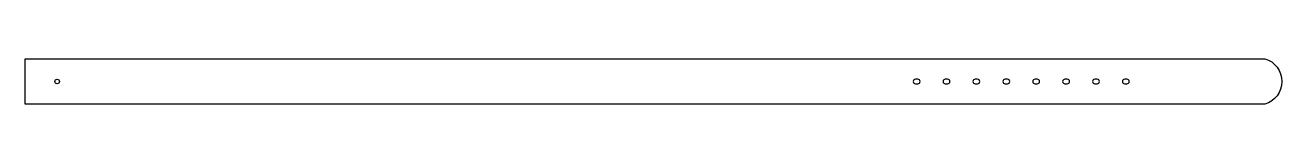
# Model space of a CAD drawing. Header units: millimetres. Extents: x 67 to 1167, y 6 to 46.
import ezdxf

# ---------------------------------------------------------------- set-up
doc = ezdxf.new("R2010")
doc.units = ezdxf.units.MM
doc.header["$MEASUREMENT"] = 0

msp = doc.modelspace()

# ---------------------------------------------------------------- linework, layer by layer
for p, q in [((848.6, 28.4), (846.6, 28.4)), ((846.6, 24.4), (848.6, 24.4)), ((874.7, 28.4), (872.7, 28.4)), ((872.7, 24.4), (874.7, 24.4)), ((900.9, 28.4), (898.9, 28.4)), ((898.9, 24.4), (900.9, 24.4)), ((927.1, 28.4), (925.1, 28.4)), ((925.1, 24.4), (927.1, 24.4)), ((953.2, 28.4), (951.2, 28.4)), ((951.2, 24.4), (953.2, 24.4)), ((979.4, 28.4), (977.4, 28.4)), ((977.4, 24.4), (979.4, 24.4)), ((1005.6, 28.4), (1003.6, 28.4)), ((1003.6, 24.4), (1005.6, 24.4)), ((1031.7, 28.4), (1029.7, 28.4)), ((1029.7, 24.4), (1031.7, 24.4))]:
    msp.add_line(p, q)
msp.add_lwpolyline([(1152.3, 6.4), (67.3, 6.4), (67.3, 46.4), (1152.3, 46.4, -0.75)], format="xyb", close=True)
msp.add_circle((95.3, 26.4), 2)
for centre, start, end in [((846.6, 26.4), 90, 270), ((848.6, 26.4), 270, 90), ((872.7, 26.4), 90, 270), ((874.7, 26.4), 270, 90), ((898.9, 26.4), 90, 270), ((900.9, 26.4), 270, 90), ((925.1, 26.4), 90, 270), ((927.1, 26.4), 270, 90), ((951.2, 26.4), 90, 270), ((953.2, 26.4), 270, 90), ((977.4, 26.4), 90, 270), ((979.4, 26.4), 270, 90), ((1003.6, 26.4), 90, 270), ((1005.6, 26.4), 270, 90), ((1029.7, 26.4), 90, 270), ((1031.7, 26.4), 270, 90)]:
    msp.add_arc(centre, 2, start, end)

doc.saveas('drawing.dxf')
